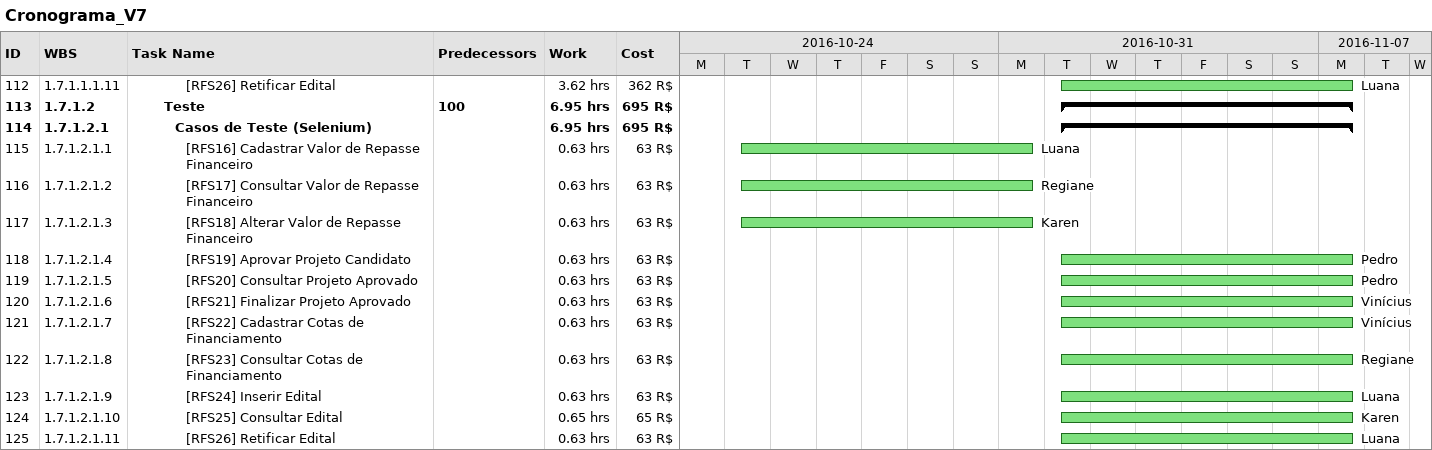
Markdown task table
Cronograma_V7

| ID | WBS | Task | Start | Finish | Predecessors | Resources | Work (h) | Cost (R$) |
|---|---|---|---|---|---|---|---|---|
| 112 | 1.7.1.1.1.11 | [RFS26] Retificar Edital | 2016-11-01 | 2016-11-07 |  | Luana | 3.62 | 362 |
| 113 | 1.7.1.2 | **Teste** | 2016-11-01 | 2016-11-07 | 100 |  | 6.95 | 695 |
| 114 | 1.7.1.2.1 | **Casos de Teste (Selenium)** | 2016-11-01 | 2016-11-07 |  |  | 6.95 | 695 |
| 115 | 1.7.1.2.1.1 | [RFS16] Cadastrar Valor de Repasse Financeiro | 2016-10-25 | 2016-10-31 |  | Luana | 0.63 | 63 |
| 116 | 1.7.1.2.1.2 | [RFS17] Consultar Valor de Repasse Financeiro | 2016-10-25 | 2016-10-31 |  | Regiane | 0.63 | 63 |
| 117 | 1.7.1.2.1.3 | [RFS18] Alterar Valor de Repasse Financeiro | 2016-10-25 | 2016-10-31 |  | Karen | 0.63 | 63 |
| 118 | 1.7.1.2.1.4 | [RFS19] Aprovar Projeto Candidato | 2016-11-01 | 2016-11-07 |  | Pedro | 0.63 | 63 |
| 119 | 1.7.1.2.1.5 | [RFS20] Consultar Projeto Aprovado | 2016-11-01 | 2016-11-07 |  | Pedro | 0.63 | 63 |
| 120 | 1.7.1.2.1.6 | [RFS21] Finalizar Projeto Aprovado | 2016-11-01 | 2016-11-07 |  | Vinícius | 0.63 | 63 |
| 121 | 1.7.1.2.1.7 | [RFS22] Cadastrar Cotas de Financiamento | 2016-11-01 | 2016-11-07 |  | Vinícius | 0.63 | 63 |
| 122 | 1.7.1.2.1.8 | [RFS23] Consultar Cotas de Financiamento | 2016-11-01 | 2016-11-07 |  | Regiane | 0.63 | 63 |
| 123 | 1.7.1.2.1.9 | [RFS24] Inserir Edital | 2016-11-01 | 2016-11-07 |  | Luana | 0.63 | 63 |
| 124 | 1.7.1.2.1.10 | [RFS25] Consultar Edital | 2016-11-01 | 2016-11-07 |  | Karen | 0.65 | 65 |
| 125 | 1.7.1.2.1.11 | [RFS26] Retificar Edital | 2016-11-01 | 2016-11-07 |  | Luana | 0.63 | 63 |
